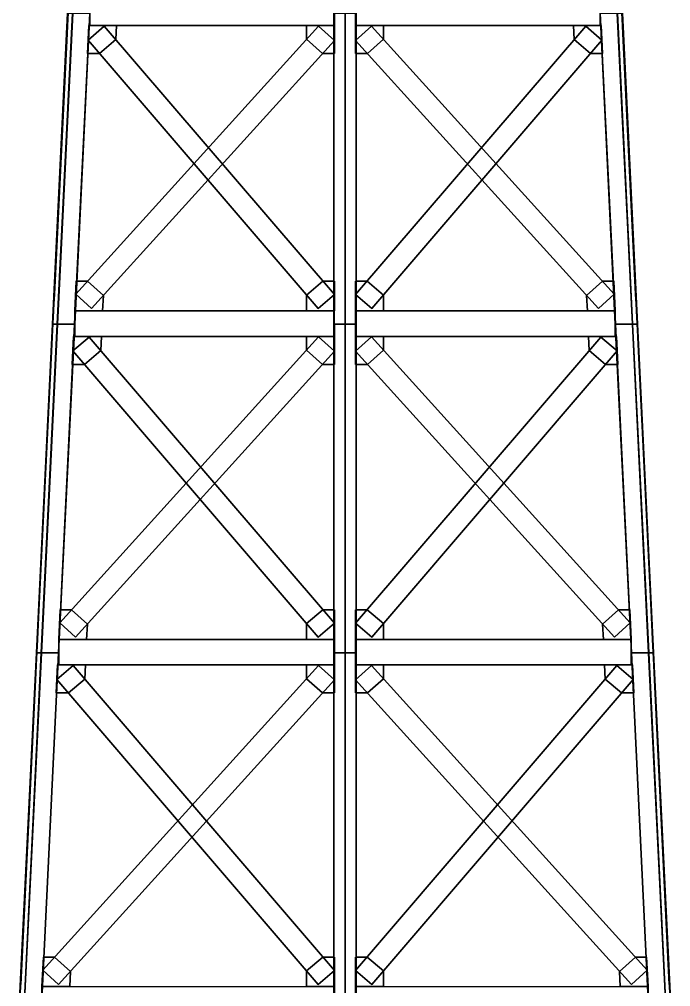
# Model space of a CAD drawing. Extents: x -24 to 24, y 14 to 139.
# Drawn here: x -3 to 3, y 98.5 to 107.42 of the extents above; entities that cross this region are included whole.
import ezdxf

# ---------------------------------------------------------------- set-up
doc = ezdxf.new("R2010")
doc.units = 0

msp = doc.modelspace()

# ---------------------------------------------------------------- linework, layer by layer
at = {"layer": 'sssss', "color": 253}
for points in [[(-2.5609, 107.3653, 0.3543), (-2.5671, 107.2386, 0.3543), (-2.5736, 107.1069, 0.2082), (-2.5736, 107.1069, 0.0984), (-2.5609, 107.3653, 0.0984)], [(-2.5736, 107.1068, 2.2637), (-2.5673, 107.2347, 2.1141), (-2.5609, 107.3653, 2.1077), (-2.5609, 107.3653, 2.3639), (-2.5736, 107.1069, 2.3764)], [(-2.5736, 107.1069, -0.0984), (-2.5736, 107.1069, -0.2082), (-2.5671, 107.2386, -0.3543), (-2.5609, 107.3653, -0.3543), (-2.5609, 107.3653, -0.0984)], [(-2.5609, 107.3653, -2.3639), (-2.5609, 107.3653, -2.1077), (-2.5673, 107.2347, -2.1141), (-2.5736, 107.1068, -2.2637), (-2.5736, 107.1069, -2.3764)], [(-2.2637, 107.1068, -2.5736), (-2.1141, 107.2347, -2.5673), (-2.1077, 107.3653, -2.5609), (-2.3639, 107.3653, -2.5609), (-2.3764, 107.1068, -2.5736)], [(-2.3639, 107.3653, 2.5609), (-2.1077, 107.3653, 2.5609), (-2.1141, 107.2347, 2.5673), (-2.2637, 107.1069, 2.5736), (-2.3764, 107.1069, 2.5736)], [(-0.3543, 107.3652, -2.5609), (-0.3543, 107.2386, -2.5671), (-0.2082, 107.1068, -2.5736), (-0.0984, 107.1068, -2.5736), (-0.0984, 107.3653, -2.5609)], [(-0.0984, 107.1069, 2.5736), (-0.2082, 107.1069, 2.5736), (-0.3543, 107.2386, 2.5671), (-0.3543, 107.3653, 2.5609), (-0.0984, 107.3653, 2.5609)], [(0.0984, 107.1068, -2.5736), (0.2082, 107.1068, -2.5736), (0.3543, 107.2386, -2.5671), (0.3543, 107.3652, -2.5609), (0.0984, 107.3653, -2.5609)], [(0.3543, 107.3653, 2.5609), (0.3543, 107.2386, 2.5671), (0.2082, 107.1069, 2.5736), (0.0984, 107.1069, 2.5736), (0.0984, 107.3653, 2.5609)], [(2.3639, 107.3653, -2.5609), (2.1077, 107.3653, -2.5609), (2.1141, 107.2347, -2.5673), (2.2637, 107.1068, -2.5736), (2.3764, 107.1068, -2.5736)], [(2.2637, 107.1069, 2.5736), (2.1141, 107.2347, 2.5673), (2.1077, 107.3653, 2.5609), (2.3639, 107.3653, 2.5609), (2.3764, 107.1069, 2.5736)], [(2.5609, 107.3653, -0.3543), (2.5671, 107.2386, -0.3543), (2.5736, 107.1069, -0.2082), (2.5736, 107.1069, -0.0984), (2.5609, 107.3653, -0.0984)], [(2.5736, 107.1068, -2.2637), (2.5673, 107.2347, -2.1141), (2.5609, 107.3653, -2.1077), (2.5609, 107.3653, -2.3639), (2.5736, 107.1069, -2.3764)], [(2.5736, 107.1069, 0.0984), (2.5736, 107.1069, 0.2082), (2.5671, 107.2386, 0.3543), (2.5609, 107.3653, 0.3543), (2.5609, 107.3653, 0.0984)], [(2.5609, 107.3653, 2.3639), (2.5609, 107.3653, 2.1077), (2.5673, 107.2347, 2.1141), (2.5736, 107.1068, 2.2637), (2.5736, 107.1069, 2.3764)], [(-2.6893, 104.7349, 2.2361), (-2.6824, 104.876, 2.2292), (-2.676, 105.0079, 2.3752), (-2.676, 105.0079, 2.479), (-2.6893, 104.7349, 2.4922)], [(-2.6893, 104.7349, 0.0984), (-2.676, 105.0079, 0.0984), (-2.676, 105.0079, 0.205), (-2.6822, 104.8802, 0.3543), (-2.6893, 104.7349, 0.3543)], [(-2.676, 105.0079, -2.479), (-2.676, 105.0079, -2.3752), (-2.6824, 104.876, -2.2292), (-2.6893, 104.7349, -2.2361), (-2.6893, 104.7349, -2.4922)], [(-2.6822, 104.8802, -0.3543), (-2.676, 105.0079, -0.205), (-2.676, 105.0079, -0.0984), (-2.6893, 104.7349, -0.0984), (-2.6893, 104.7349, -0.3543)], [(-2.2361, 104.7349, -2.6893), (-2.2292, 104.876, -2.6824), (-2.3752, 105.0079, -2.676), (-2.479, 105.0079, -2.676), (-2.4922, 104.7349, -2.6893)], [(-2.479, 105.0079, 2.676), (-2.3752, 105.0079, 2.676), (-2.2292, 104.876, 2.6824), (-2.2361, 104.7349, 2.6893), (-2.4922, 104.7349, 2.6893)], [(-0.0984, 104.7349, -2.6893), (-0.0984, 105.0079, -2.676), (-0.205, 105.0079, -2.676), (-0.3543, 104.8802, -2.6822), (-0.3543, 104.7349, -2.6893)], [(-0.3543, 104.8802, 2.6822), (-0.205, 105.0079, 2.676), (-0.0984, 105.0079, 2.676), (-0.0984, 104.7349, 2.6893), (-0.3543, 104.7349, 2.6893)], [(0.3543, 104.8802, -2.6822), (0.205, 105.0079, -2.676), (0.0984, 105.0079, -2.676), (0.0984, 104.7349, -2.6893), (0.3543, 104.7349, -2.6893)], [(0.0984, 104.7349, 2.6893), (0.0984, 105.0079, 2.676), (0.205, 105.0079, 2.676), (0.3543, 104.8802, 2.6822), (0.3543, 104.7349, 2.6893)], [(2.479, 105.0079, -2.676), (2.3752, 105.0079, -2.676), (2.2292, 104.876, -2.6824), (2.2361, 104.7349, -2.6893), (2.4922, 104.7349, -2.6893)], [(2.2361, 104.7349, 2.6893), (2.2292, 104.876, 2.6824), (2.3752, 105.0079, 2.676), (2.479, 105.0079, 2.676), (2.4922, 104.7349, 2.6893)], [(2.6893, 104.7349, -2.2361), (2.6824, 104.876, -2.2292), (2.676, 105.0079, -2.3752), (2.676, 105.0079, -2.479), (2.6893, 104.7349, -2.4922)], [(2.6893, 104.7349, -0.0984), (2.676, 105.0079, -0.0984), (2.676, 105.0079, -0.205), (2.6822, 104.8802, -0.3543), (2.6893, 104.7349, -0.3543)], [(2.676, 105.0079, 2.479), (2.676, 105.0079, 2.3752), (2.6824, 104.876, 2.2292), (2.6893, 104.7349, 2.2361), (2.6893, 104.7349, 2.4922)], [(2.6822, 104.8802, 0.3543), (2.676, 105.0079, 0.205), (2.676, 105.0079, 0.0984), (2.6893, 104.7349, 0.0984), (2.6893, 104.7349, 0.3543)], [(-2.7008, 104.499, 0.3544), (-2.707, 104.3723, 0.3544), (-2.7134, 104.2405, 0.2086), (-2.7134, 104.2406, 0.0984), (-2.7008, 104.499, 0.0984)], [(-2.7134, 104.2405, 2.4036), (-2.7072, 104.3684, 2.254), (-2.7008, 104.499, 2.2476), (-2.7008, 104.499, 2.5037), (-2.7134, 104.2406, 2.5164)], [(-2.7134, 104.2406, -0.0984), (-2.7134, 104.2405, -0.2086), (-2.707, 104.3723, -0.3544), (-2.7008, 104.499, -0.3544), (-2.7008, 104.499, -0.0984)], [(-2.7008, 104.499, -2.5037), (-2.7008, 104.499, -2.2476), (-2.7072, 104.3684, -2.254), (-2.7134, 104.2405, -2.4036), (-2.7134, 104.2406, -2.5164)], [(-2.4036, 104.2405, -2.7134), (-2.254, 104.3684, -2.7072), (-2.2476, 104.499, -2.7008), (-2.5037, 104.499, -2.7008), (-2.5164, 104.2405, -2.7134)], [(-2.5037, 104.499, 2.7008), (-2.2476, 104.499, 2.7008), (-2.254, 104.3684, 2.7072), (-2.4036, 104.2406, 2.7134), (-2.5164, 104.2406, 2.7134)], [(-0.3544, 104.499, -2.7008), (-0.3544, 104.3723, -2.707), (-0.2086, 104.2405, -2.7134), (-0.0984, 104.2405, -2.7134), (-0.0984, 104.499, -2.7008)], [(-0.0984, 104.2406, 2.7134), (-0.2086, 104.2406, 2.7134), (-0.3544, 104.3723, 2.707), (-0.3544, 104.499, 2.7008), (-0.0984, 104.499, 2.7008)], [(0.0984, 104.2405, -2.7134), (0.2086, 104.2405, -2.7134), (0.3544, 104.3723, -2.707), (0.3544, 104.499, -2.7008), (0.0984, 104.499, -2.7008)], [(0.3544, 104.499, 2.7008), (0.3544, 104.3723, 2.707), (0.2086, 104.2406, 2.7134), (0.0984, 104.2406, 2.7134), (0.0984, 104.499, 2.7008)], [(2.5037, 104.499, -2.7008), (2.2476, 104.499, -2.7008), (2.254, 104.3684, -2.7072), (2.4036, 104.2405, -2.7134), (2.5164, 104.2405, -2.7134)], [(2.4036, 104.2406, 2.7134), (2.254, 104.3684, 2.7072), (2.2476, 104.499, 2.7008), (2.5037, 104.499, 2.7008), (2.5164, 104.2406, 2.7134)], [(2.7008, 104.499, -0.3544), (2.707, 104.3723, -0.3544), (2.7134, 104.2405, -0.2086), (2.7134, 104.2406, -0.0984), (2.7008, 104.499, -0.0984)], [(2.7134, 104.2405, -2.4036), (2.7072, 104.3684, -2.254), (2.7008, 104.499, -2.2476), (2.7008, 104.499, -2.5037), (2.7134, 104.2406, -2.5164)], [(2.7134, 104.2406, 0.0984), (2.7134, 104.2405, 0.2086), (2.707, 104.3723, 0.3544), (2.7008, 104.499, 0.3544), (2.7008, 104.499, 0.0984)], [(2.7008, 104.499, 2.5037), (2.7008, 104.499, 2.2476), (2.7072, 104.3684, 2.254), (2.7134, 104.2405, 2.4036), (2.7134, 104.2406, 2.5164)], [(-2.8372, 101.7053, 2.6401), (-2.8372, 101.7053, 2.384), (-2.8303, 101.8464, 2.3771), (-2.8238, 101.9783, 2.5231), (-2.8238, 101.9783, 2.6268)], [(-2.8372, 101.7053, 0.0984), (-2.8238, 101.9783, 0.0984), (-2.8238, 101.9783, 0.2049), (-2.8301, 101.8505, 0.3544), (-2.8372, 101.7053, 0.3543)], [(-2.8238, 101.9783, -2.5231), (-2.8303, 101.8464, -2.3771), (-2.8372, 101.7053, -2.384), (-2.8372, 101.7053, -2.6401), (-2.8238, 101.9783, -2.6268)], [(-2.8301, 101.8505, -0.3544), (-2.8238, 101.9783, -0.2049), (-2.8238, 101.9783, -0.0984), (-2.8372, 101.7053, -0.0984), (-2.8372, 101.7053, -0.3543)], [(-2.6401, 101.7053, -2.8372), (-2.384, 101.7053, -2.8372), (-2.3771, 101.8464, -2.8303), (-2.5231, 101.9783, -2.8238), (-2.6268, 101.9783, -2.8238)], [(-2.5231, 101.9783, 2.8238), (-2.3771, 101.8464, 2.8303), (-2.384, 101.7054, 2.8372), (-2.6401, 101.7054, 2.8372), (-2.6268, 101.9783, 2.8238)], [(-0.0984, 101.7053, -2.8372), (-0.0984, 101.9783, -2.8238), (-0.2049, 101.9783, -2.8238), (-0.3544, 101.8505, -2.8301), (-0.3543, 101.7053, -2.8372)], [(-0.3544, 101.8505, 2.8301), (-0.2049, 101.9783, 2.8238), (-0.0984, 101.9783, 2.8238), (-0.0984, 101.7054, 2.8372), (-0.3543, 101.7054, 2.8372)], [(0.3544, 101.8505, -2.8301), (0.2049, 101.9783, -2.8238), (0.0984, 101.9783, -2.8238), (0.0984, 101.7053, -2.8372), (0.3543, 101.7053, -2.8372)], [(0.0984, 101.7054, 2.8372), (0.0984, 101.9783, 2.8238), (0.2049, 101.9783, 2.8238), (0.3544, 101.8505, 2.8301), (0.3543, 101.7054, 2.8372)], [(2.5231, 101.9783, -2.8238), (2.3771, 101.8464, -2.8303), (2.384, 101.7053, -2.8372), (2.6401, 101.7053, -2.8372), (2.6268, 101.9783, -2.8238)], [(2.6401, 101.7054, 2.8372), (2.384, 101.7054, 2.8372), (2.3771, 101.8464, 2.8303), (2.5231, 101.9783, 2.8238), (2.6268, 101.9783, 2.8238)], [(2.8372, 101.7053, -2.6401), (2.8372, 101.7053, -2.384), (2.8303, 101.8464, -2.3771), (2.8238, 101.9783, -2.5231), (2.8238, 101.9783, -2.6268)], [(2.8372, 101.7053, -0.0984), (2.8238, 101.9783, -0.0984), (2.8238, 101.9783, -0.2049), (2.8301, 101.8505, -0.3544), (2.8372, 101.7053, -0.3543)], [(2.8238, 101.9783, 2.5231), (2.8303, 101.8464, 2.3771), (2.8372, 101.7053, 2.384), (2.8372, 101.7053, 2.6401), (2.8238, 101.9783, 2.6268)], [(2.8301, 101.8505, 0.3544), (2.8238, 101.9783, 0.2049), (2.8238, 101.9783, 0.0984), (2.8372, 101.7053, 0.0984), (2.8372, 101.7053, 0.3543)], [(-2.8549, 101.3427, 0.3543), (-2.8613, 101.2108, 0.2084), (-2.8613, 101.2108, 0.0984), (-2.8487, 101.4694, 0.0984), (-2.8487, 101.4694, 0.3543)], [(-2.8613, 101.2109, 2.5514), (-2.8551, 101.3388, 2.4019), (-2.8487, 101.4694, 2.3955), (-2.8487, 101.4694, 2.6516), (-2.8613, 101.2109, 2.6643)], [(-2.8487, 101.4694, -0.0984), (-2.8613, 101.2108, -0.0984), (-2.8613, 101.2108, -0.2084), (-2.8549, 101.3427, -0.3543), (-2.8487, 101.4694, -0.3543)], [(-2.8487, 101.4694, -2.6516), (-2.8487, 101.4694, -2.3955), (-2.8551, 101.3388, -2.4019), (-2.8613, 101.2109, -2.5514), (-2.8613, 101.2109, -2.6643)], [(-2.5514, 101.2109, -2.8613), (-2.4019, 101.3388, -2.8551), (-2.3955, 101.4694, -2.8487), (-2.6516, 101.4694, -2.8487), (-2.6643, 101.2109, -2.8613)], [(-2.6516, 101.4694, 2.8487), (-2.3955, 101.4694, 2.8487), (-2.4019, 101.3388, 2.8551), (-2.5514, 101.211, 2.8613), (-2.6643, 101.211, 2.8613)], [(-0.3543, 101.3427, -2.8549), (-0.2084, 101.2108, -2.8613), (-0.0984, 101.2108, -2.8613), (-0.0984, 101.4694, -2.8487), (-0.3543, 101.4694, -2.8487)], [(-0.0984, 101.4694, 2.8487), (-0.0984, 101.2109, 2.8613), (-0.2084, 101.2108, 2.8613), (-0.3543, 101.3428, 2.8549), (-0.3543, 101.4694, 2.8487)], [(0.0984, 101.4694, -2.8487), (0.0984, 101.2108, -2.8613), (0.2084, 101.2108, -2.8613), (0.3543, 101.3427, -2.8549), (0.3543, 101.4694, -2.8487)], [(0.3543, 101.3428, 2.8549), (0.2084, 101.2108, 2.8613), (0.0984, 101.2109, 2.8613), (0.0984, 101.4694, 2.8487), (0.3543, 101.4694, 2.8487)], [(2.6516, 101.4694, -2.8487), (2.3955, 101.4694, -2.8487), (2.4019, 101.3388, -2.8551), (2.5514, 101.2109, -2.8613), (2.6643, 101.2109, -2.8613)], [(2.5514, 101.211, 2.8613), (2.4019, 101.3388, 2.8551), (2.3955, 101.4694, 2.8487), (2.6516, 101.4694, 2.8487), (2.6643, 101.211, 2.8613)], [(2.8549, 101.3427, -0.3543), (2.8613, 101.2108, -0.2084), (2.8613, 101.2108, -0.0984), (2.8487, 101.4694, -0.0984), (2.8487, 101.4694, -0.3543)], [(2.8613, 101.2109, -2.5514), (2.8551, 101.3388, -2.4019), (2.8487, 101.4694, -2.3955), (2.8487, 101.4694, -2.6516), (2.8613, 101.2109, -2.6643)], [(2.8487, 101.4694, 0.0984), (2.8613, 101.2108, 0.0984), (2.8613, 101.2108, 0.2084), (2.8549, 101.3427, 0.3543), (2.8487, 101.4694, 0.3543)], [(2.8487, 101.4694, 2.6516), (2.8487, 101.4694, 2.3955), (2.8551, 101.3388, 2.4019), (2.8613, 101.2109, 2.5514), (2.8613, 101.2109, 2.6643)], [(-2.9935, 98.5032, 2.5403), (-2.9866, 98.6443, 2.5334), (-2.9801, 98.7762, 2.6794), (-2.9801, 98.7762, 2.7831), (-2.9935, 98.5032, 2.7964)], [(-2.9935, 98.5032, 0.0984), (-2.9801, 98.7762, 0.0984), (-2.9801, 98.7762, 0.2053), (-2.9864, 98.6477, 0.3544), (-2.9935, 98.5032, 0.3544)], [(-2.9801, 98.7762, -2.7831), (-2.9801, 98.7762, -2.6794), (-2.9866, 98.6443, -2.5334), (-2.9935, 98.5032, -2.5403), (-2.9935, 98.5032, -2.7964)], [(-2.9864, 98.6477, -0.3544), (-2.9801, 98.7762, -0.2053), (-2.9801, 98.7762, -0.0984), (-2.9935, 98.5032, -0.0984), (-2.9935, 98.5032, -0.3544)], [(-2.5403, 98.5032, -2.9935), (-2.5334, 98.6442, -2.9866), (-2.6794, 98.7762, -2.9801), (-2.7831, 98.7762, -2.9801), (-2.7964, 98.5032, -2.9935)], [(-2.7831, 98.7762, 2.9801), (-2.6794, 98.7762, 2.9801), (-2.5334, 98.6443, 2.9866), (-2.5403, 98.5033, 2.9935), (-2.7964, 98.5033, 2.9935)], [(-0.0984, 98.5032, -2.9935), (-0.0984, 98.7762, -2.9801), (-0.2053, 98.7762, -2.9801), (-0.3544, 98.6477, -2.9864), (-0.3544, 98.5032, -2.9935)], [(-0.3544, 98.6477, 2.9864), (-0.2053, 98.7762, 2.9801), (-0.0984, 98.7762, 2.9801), (-0.0984, 98.5032, 2.9935), (-0.3544, 98.5032, 2.9935)], [(0.3544, 98.6477, -2.9864), (0.2053, 98.7762, -2.9801), (0.0984, 98.7762, -2.9801), (0.0984, 98.5032, -2.9935), (0.3544, 98.5032, -2.9935)], [(0.0984, 98.5032, 2.9935), (0.0984, 98.7762, 2.9801), (0.2053, 98.7762, 2.9801), (0.3544, 98.6477, 2.9864), (0.3544, 98.5032, 2.9935)], [(2.7831, 98.7762, -2.9801), (2.6794, 98.7762, -2.9801), (2.5334, 98.6442, -2.9866), (2.5403, 98.5032, -2.9935), (2.7964, 98.5032, -2.9935)], [(2.5403, 98.5033, 2.9935), (2.5334, 98.6443, 2.9866), (2.6794, 98.7762, 2.9801), (2.7831, 98.7762, 2.9801), (2.7964, 98.5033, 2.9935)], [(2.9935, 98.5032, -2.5403), (2.9866, 98.6443, -2.5334), (2.9801, 98.7762, -2.6794), (2.9801, 98.7762, -2.7831), (2.9935, 98.5032, -2.7964)], [(2.9935, 98.5032, -0.0984), (2.9801, 98.7762, -0.0984), (2.9801, 98.7762, -0.2053), (2.9864, 98.6477, -0.3544), (2.9935, 98.5032, -0.3544)], [(2.9801, 98.7762, 2.7831), (2.9801, 98.7762, 2.6794), (2.9866, 98.6443, 2.5334), (2.9935, 98.5032, 2.5403), (2.9935, 98.5032, 2.7964)], [(2.9864, 98.6477, 0.3544), (2.9801, 98.7762, 0.2053), (2.9801, 98.7762, 0.0984), (2.9935, 98.5032, 0.0984), (2.9935, 98.5032, 0.3544)]]:
    msp.add_polyline3d(points, close=True, dxfattribs=at)
for points in [[(-2.5608, 107.3653, -0.0984), (-2.5608, 107.3653, -2.3533), (-2.5493, 107.6012, -2.3533), (-2.5493, 107.6012, -0.0984)], [(-2.5608, 107.3653, 2.3533), (-2.5608, 107.3653, 0.0984), (-2.5493, 107.6012, 0.0984), (-2.5493, 107.6012, 2.3533)], [(-2.3533, 107.3653, -2.5608), (-0.0984, 107.3653, -2.5608), (-0.0984, 107.6012, -2.5493), (-2.3533, 107.6012, -2.5493)], [(-0.0984, 107.3653, 2.5608), (-2.3533, 107.3653, 2.5608), (-2.3533, 107.6012, 2.5493), (-0.0984, 107.6012, 2.5493)], [(0.0984, 107.3653, -2.5608), (2.3533, 107.3653, -2.5608), (2.3533, 107.6012, -2.5493), (0.0984, 107.6012, -2.5493)], [(2.3533, 107.3653, 2.5608), (0.0984, 107.3653, 2.5608), (0.0984, 107.6012, 2.5493), (2.3533, 107.6012, 2.5493)], [(2.5608, 107.3653, 0.0984), (2.5608, 107.3653, 2.3533), (2.5493, 107.6012, 2.3533), (2.5493, 107.6012, 0.0984)], [(2.5608, 107.3653, -2.3533), (2.5608, 107.3653, -0.0984), (2.5493, 107.6012, -0.0984), (2.5493, 107.6012, -2.3533)], [(-2.6993, 104.6118, 2.699), (-2.5594, 107.4783, 2.5591), (-2.3546, 107.4783, 2.5591), (-2.4945, 104.6118, 2.699)], [(-2.6993, 104.6118, 2.4943), (-2.5594, 107.4783, 2.3544), (-2.5594, 107.4783, 2.5591), (-2.6993, 104.6118, 2.699)], [(-2.6543, 104.6118, 2.4943), (-2.5144, 107.4783, 2.3544), (-2.5594, 107.4783, 2.3544), (-2.6993, 104.6118, 2.4943)], [(-2.6993, 104.6118, 0.1024), (-2.5594, 107.4783, 0.1024), (-2.5121, 107.4783, 0.1024), (-2.652, 104.6118, 0.1024)], [(-2.6993, 104.6118, 0), (-2.5594, 107.4783, 0), (-2.5594, 107.4783, 0.1024), (-2.6993, 104.6118, 0.1024)], [(-2.6993, 104.6118, -0.1024), (-2.5594, 107.4783, -0.1024), (-2.5594, 107.4783, 0), (-2.6993, 104.6118, 0)], [(-2.652, 104.6118, -0.1024), (-2.5121, 107.4783, -0.1024), (-2.5594, 107.4783, -0.1024), (-2.6993, 104.6118, -0.1024)], [(-2.699, 104.6117, -2.4945), (-2.5591, 107.4783, -2.3546), (-2.5142, 107.4783, -2.3546), (-2.6541, 104.6117, -2.4945)], [(-2.699, 104.6117, -2.6993), (-2.5591, 107.4783, -2.5594), (-2.5591, 107.4783, -2.3546), (-2.699, 104.6117, -2.4945)], [(-2.4943, 104.6117, -2.6993), (-2.3544, 107.4783, -2.5594), (-2.5591, 107.4783, -2.5594), (-2.699, 104.6117, -2.6993)], [(-2.4945, 104.6118, 2.699), (-2.3546, 107.4783, 2.5591), (-2.3546, 107.4783, 2.5142), (-2.4945, 104.6118, 2.6541)], [(-2.4943, 104.6117, -2.6543), (-2.3544, 107.4783, -2.5144), (-2.3544, 107.4783, -2.5594), (-2.4943, 104.6117, -2.6993)], [(-0.1024, 104.6117, -2.6993), (-0.1024, 107.4783, -2.5594), (-0.1024, 107.4783, -2.5121), (-0.1024, 104.6117, -2.652)], [(0, 104.6117, -2.6993), (0, 107.4783, -2.5594), (-0.1024, 107.4783, -2.5594), (-0.1024, 104.6117, -2.6993)], [(-0.1024, 104.6118, 2.6993), (-0.1024, 107.4783, 2.5594), (0, 107.4783, 2.5594), (0, 104.6118, 2.6993)], [(-0.1024, 104.6118, 2.652), (-0.1024, 107.4783, 2.5121), (-0.1024, 107.4783, 2.5594), (-0.1024, 104.6118, 2.6993)], [(0.1024, 104.6117, -2.6993), (0.1024, 107.4783, -2.5594), (0, 107.4783, -2.5594), (0, 104.6117, -2.6993)], [(0, 104.6118, 2.6993), (0, 107.4783, 2.5594), (0.1024, 107.4783, 2.5594), (0.1024, 104.6118, 2.6993)], [(0.1024, 104.6117, -2.652), (0.1024, 107.4783, -2.5121), (0.1024, 107.4783, -2.5594), (0.1024, 104.6117, -2.6993)], [(0.1024, 104.6118, 2.6993), (0.1024, 107.4783, 2.5594), (0.1024, 107.4783, 2.5121), (0.1024, 104.6118, 2.652)], [(2.4943, 104.6118, 2.6993), (2.3544, 107.4783, 2.5594), (2.5591, 107.4783, 2.5594), (2.699, 104.6118, 2.6993)], [(2.4943, 104.6118, 2.6543), (2.3544, 107.4783, 2.5144), (2.3544, 107.4783, 2.5594), (2.4943, 104.6118, 2.6993)], [(2.4945, 104.6118, -2.699), (2.3546, 107.4783, -2.5591), (2.3546, 107.4783, -2.5142), (2.4945, 104.6118, -2.6541)], [(2.6993, 104.6118, -2.699), (2.5594, 107.4783, -2.5591), (2.3546, 107.4783, -2.5591), (2.4945, 104.6118, -2.699)], [(2.6993, 104.6118, -0.1024), (2.5594, 107.4783, -0.1024), (2.5121, 107.4783, -0.1024), (2.652, 104.6118, -0.1024)], [(2.652, 104.6118, 0.1024), (2.5121, 107.4783, 0.1024), (2.5594, 107.4783, 0.1024), (2.6993, 104.6118, 0.1024)], [(2.699, 104.6118, 2.4945), (2.5591, 107.4783, 2.3546), (2.5142, 107.4783, 2.3546), (2.6541, 104.6118, 2.4945)], [(2.6543, 104.6118, -2.4943), (2.5144, 107.4783, -2.3544), (2.5594, 107.4783, -2.3544), (2.6993, 104.6118, -2.4943)], [(2.699, 104.6118, 2.6993), (2.5591, 107.4783, 2.5594), (2.5591, 107.4783, 2.3546), (2.699, 104.6118, 2.4945)], [(2.6993, 104.6118, -2.4943), (2.5594, 107.4783, -2.3544), (2.5594, 107.4783, -2.5591), (2.6993, 104.6118, -2.699)], [(2.6993, 104.6118, 0), (2.5594, 107.4783, 0), (2.5594, 107.4783, -0.1024), (2.6993, 104.6118, -0.1024)], [(2.6993, 104.6118, 0.1024), (2.5594, 107.4783, 0.1024), (2.5594, 107.4783, 0), (2.6993, 104.6118, 0)], [(-2.5611, 107.3592, -2.2209), (-2.6821, 104.8834, -0.0979), (-2.6883, 104.7555, -0.2475), (-2.5673, 107.2313, -2.3704)], [(-2.6821, 104.8834, 0.0979), (-2.5611, 107.3592, 2.2209), (-2.5673, 107.2313, 2.3704), (-2.6883, 104.7555, 0.2475)], [(-2.6818, 104.8869, -2.4848), (-2.561, 107.36, -0.2444), (-2.5675, 107.2281, -0.0984), (-2.6882, 104.755, -2.3388)], [(-2.561, 107.36, 0.2444), (-2.6818, 104.8869, 2.4848), (-2.6882, 104.755, 2.3388), (-2.5675, 107.2281, 0.0984)], [(-0.2444, 107.36, -2.561), (-2.4848, 104.8869, -2.6818), (-2.3388, 104.755, -2.6882), (-0.0984, 107.228, -2.5675)], [(-2.4848, 104.8869, 2.6818), (-0.2444, 107.36, 2.561), (-0.0984, 107.2281, 2.5675), (-2.3388, 104.755, 2.6882)], [(-2.2209, 107.3592, 2.5611), (-0.0979, 104.8834, 2.6821), (-0.2475, 104.7555, 2.6883), (-2.3704, 107.2313, 2.5673)], [(-0.0979, 104.8834, -2.6821), (-2.2209, 107.3591, -2.5611), (-2.3704, 107.2313, -2.5673), (-0.2475, 104.7555, -2.6883)], [(0.0979, 104.8834, 2.6821), (2.2209, 107.3592, 2.5611), (2.3704, 107.2313, 2.5673), (0.2475, 104.7555, 2.6883)], [(2.2209, 107.3591, -2.5611), (0.0979, 104.8834, -2.6821), (0.2475, 104.7555, -2.6883), (2.3704, 107.2313, -2.5673)], [(2.4848, 104.8869, -2.6818), (0.2444, 107.36, -2.561), (0.0984, 107.228, -2.5675), (2.3388, 104.755, -2.6882)], [(0.2444, 107.36, 2.561), (2.4848, 104.8869, 2.6818), (2.3388, 104.755, 2.6882), (0.0984, 107.2281, 2.5675)], [(2.6818, 104.8869, 2.4848), (2.561, 107.36, 0.2444), (2.5675, 107.2281, 0.0984), (2.6882, 104.755, 2.3388)], [(2.561, 107.36, -0.2444), (2.6818, 104.8869, -2.4848), (2.6882, 104.755, -2.3388), (2.5675, 107.2281, -0.0984)], [(2.5611, 107.3592, 2.2209), (2.6821, 104.8834, 0.0979), (2.6883, 104.7555, 0.2475), (2.5673, 107.2313, 2.3704)], [(2.6821, 104.8834, -0.0979), (2.5611, 107.3592, -2.2209), (2.5673, 107.2313, -2.3704), (2.6883, 104.7555, -0.2475)], [(-2.7007, 104.499, -0.0984), (-2.7007, 104.499, -2.4922), (-2.6892, 104.7349, -2.4922), (-2.6893, 104.7349, -0.1011)], [(-2.7007, 104.499, 2.4922), (-2.7007, 104.499, 0.0984), (-2.6892, 104.7349, 0.0984), (-2.6892, 104.7349, 2.4922)], [(-2.4922, 104.4989, -2.7007), (-0.0984, 104.4989, -2.7007), (-0.0984, 104.7349, -2.6892), (-2.4922, 104.7349, -2.6892)], [(-0.0984, 104.499, 2.7007), (-2.4922, 104.499, 2.7007), (-2.4922, 104.7349, 2.6892), (-0.1011, 104.7349, 2.6893)], [(0.0984, 104.4989, -2.7007), (2.4922, 104.4989, -2.7007), (2.4922, 104.7349, -2.6892), (0.1011, 104.7349, -2.6893)], [(2.4922, 104.499, 2.7007), (0.0984, 104.499, 2.7007), (0.0984, 104.7349, 2.6892), (2.4922, 104.7349, 2.6892)], [(2.7007, 104.499, 0.0984), (2.7007, 104.499, 2.4922), (2.6892, 104.7349, 2.4922), (2.6893, 104.7349, 0.1011)], [(2.7007, 104.499, -2.4922), (2.7007, 104.499, -0.0984), (2.6892, 104.7349, -0.0984), (2.6892, 104.7349, -2.4922)], [(-2.8471, 101.5822, 2.8469), (-2.6993, 104.6118, 2.699), (-2.4945, 104.6118, 2.699), (-2.6424, 101.5822, 2.8469)], [(-2.8471, 101.5822, 2.6422), (-2.6993, 104.6118, 2.4943), (-2.6993, 104.6118, 2.699), (-2.8471, 101.5822, 2.8469)], [(-2.8022, 101.5822, 2.6422), (-2.6543, 104.6118, 2.4943), (-2.6993, 104.6118, 2.4943), (-2.8471, 101.5822, 2.6422)], [(-2.8471, 101.5822, 0.1024), (-2.6993, 104.6118, 0.1024), (-2.652, 104.6118, 0.1024), (-2.7999, 101.5822, 0.1024)], [(-2.8471, 101.5822, 0), (-2.6993, 104.6118, 0), (-2.6993, 104.6118, 0.1024), (-2.8471, 101.5822, 0.1024)], [(-2.8471, 101.5822, -0.1024), (-2.6993, 104.6118, -0.1024), (-2.6993, 104.6118, 0), (-2.8471, 101.5822, 0)], [(-2.7999, 101.5822, -0.1024), (-2.652, 104.6118, -0.1024), (-2.6993, 104.6118, -0.1024), (-2.8471, 101.5822, -0.1024)], [(-2.8469, 101.5822, -2.6424), (-2.699, 104.6117, -2.4945), (-2.6541, 104.6117, -2.4945), (-2.8019, 101.5822, -2.6424)], [(-2.8469, 101.5822, -2.8471), (-2.699, 104.6117, -2.6993), (-2.699, 104.6117, -2.4945), (-2.8469, 101.5822, -2.6424)], [(-2.6422, 101.5822, -2.8471), (-2.4943, 104.6117, -2.6993), (-2.699, 104.6117, -2.6993), (-2.8469, 101.5822, -2.8471)], [(-2.6424, 101.5822, 2.8469), (-2.4945, 104.6118, 2.699), (-2.4945, 104.6118, 2.6541), (-2.6424, 101.5822, 2.802)], [(-2.6422, 101.5822, -2.8022), (-2.4943, 104.6117, -2.6543), (-2.4943, 104.6117, -2.6993), (-2.6422, 101.5822, -2.8471)], [(-0.1024, 101.5823, 2.8471), (-0.1024, 104.6118, 2.6993), (0, 104.6118, 2.6993), (0, 101.5823, 2.8471)], [(-0.1024, 101.5823, 2.7999), (-0.1024, 104.6118, 2.652), (-0.1024, 104.6118, 2.6993), (-0.1024, 101.5823, 2.8471)], [(-0.1024, 101.5822, -2.8471), (-0.1024, 104.6117, -2.6993), (-0.1024, 104.6117, -2.652), (-0.1024, 101.5822, -2.7999)], [(0, 101.5822, -2.8471), (0, 104.6117, -2.6993), (-0.1024, 104.6117, -2.6993), (-0.1024, 101.5822, -2.8471)], [(0, 101.5823, 2.8471), (0, 104.6118, 2.6993), (0.1024, 104.6118, 2.6993), (0.1024, 101.5823, 2.8471)], [(0.1024, 101.5822, -2.8471), (0.1024, 104.6117, -2.6993), (0, 104.6117, -2.6993), (0, 101.5822, -2.8471)], [(0.1024, 101.5823, 2.8471), (0.1024, 104.6118, 2.6993), (0.1024, 104.6118, 2.652), (0.1024, 101.5823, 2.7999)], [(0.1024, 101.5822, -2.7999), (0.1024, 104.6117, -2.652), (0.1024, 104.6117, -2.6993), (0.1024, 101.5822, -2.8471)], [(2.6422, 101.5823, 2.8471), (2.4943, 104.6118, 2.6993), (2.699, 104.6118, 2.6993), (2.8469, 101.5823, 2.8471)], [(2.6422, 101.5823, 2.8022), (2.4943, 104.6118, 2.6543), (2.4943, 104.6118, 2.6993), (2.6422, 101.5823, 2.8471)], [(2.6424, 101.5822, -2.8469), (2.4945, 104.6118, -2.699), (2.4945, 104.6118, -2.6541), (2.6424, 101.5822, -2.802)], [(2.8471, 101.5822, -2.8469), (2.6993, 104.6118, -2.699), (2.4945, 104.6118, -2.699), (2.6424, 101.5822, -2.8469)], [(2.8471, 101.5822, -0.1024), (2.6993, 104.6118, -0.1024), (2.652, 104.6118, -0.1024), (2.7999, 101.5822, -0.1024)], [(2.7999, 101.5822, 0.1024), (2.652, 104.6118, 0.1024), (2.6993, 104.6118, 0.1024), (2.8471, 101.5822, 0.1024)], [(2.8469, 101.5823, 2.6424), (2.699, 104.6118, 2.4945), (2.6541, 104.6118, 2.4945), (2.8019, 101.5823, 2.6424)], [(2.8022, 101.5822, -2.6422), (2.6543, 104.6118, -2.4943), (2.6993, 104.6118, -2.4943), (2.8471, 101.5822, -2.6422)], [(2.8469, 101.5823, 2.8471), (2.699, 104.6118, 2.6993), (2.699, 104.6118, 2.4945), (2.8469, 101.5823, 2.6424)], [(2.8471, 101.5822, -2.6422), (2.6993, 104.6118, -2.4943), (2.6993, 104.6118, -2.699), (2.8471, 101.5822, -2.8469)], [(2.8471, 101.5822, 0), (2.6993, 104.6118, 0), (2.6993, 104.6118, -0.1024), (2.8471, 101.5822, -0.1024)], [(2.8471, 101.5822, 0.1024), (2.6993, 104.6118, 0.1024), (2.6993, 104.6118, 0), (2.8471, 101.5822, 0)], [(-2.701, 104.4929, -2.3608), (-2.8298, 101.8538, -0.098), (-2.8361, 101.7259, -0.2475), (-2.7072, 104.365, -2.5103)], [(-2.701, 104.4929, 2.3608), (-2.7072, 104.365, 2.5103), (-2.8361, 101.7259, 0.2475), (-2.8298, 101.8538, 0.098)], [(-2.7009, 104.4937, 0.2444), (-2.8296, 101.8573, 2.6327), (-2.836, 101.7254, 2.4867), (-2.7074, 104.3618, 0.0984)], [(-2.7009, 104.4937, -0.2444), (-2.7074, 104.3618, -0.0984), (-2.836, 101.7254, -2.4867), (-2.8296, 101.8573, -2.6327)], [(-0.2444, 104.4937, -2.7009), (-2.6327, 101.8573, -2.8296), (-2.4867, 101.7254, -2.836), (-0.0984, 104.3617, -2.7074)], [(-0.2444, 104.4937, 2.7009), (-0.0984, 104.3618, 2.7074), (-2.4867, 101.7254, 2.836), (-2.6327, 101.8574, 2.8296)], [(-2.3608, 104.4929, -2.701), (-2.5103, 104.365, -2.7072), (-0.2475, 101.7259, -2.8361), (-0.098, 101.8538, -2.8298)], [(-2.3608, 104.4929, 2.701), (-0.098, 101.8538, 2.8298), (-0.2475, 101.7259, 2.8361), (-2.5103, 104.365, 2.7072)], [(2.3608, 104.4929, -2.701), (0.098, 101.8538, -2.8298), (0.2475, 101.7259, -2.8361), (2.5103, 104.365, -2.7072)], [(2.3608, 104.4929, 2.701), (2.5103, 104.365, 2.7072), (0.2475, 101.7259, 2.8361), (0.098, 101.8538, 2.8298)], [(0.2444, 104.4937, -2.7009), (0.0984, 104.3617, -2.7074), (2.4867, 101.7254, -2.836), (2.6327, 101.8573, -2.8296)], [(0.2444, 104.4937, 2.7009), (2.6327, 101.8574, 2.8296), (2.4867, 101.7254, 2.836), (0.0984, 104.3618, 2.7074)], [(2.7009, 104.4937, -0.2444), (2.8296, 101.8573, -2.6327), (2.836, 101.7254, -2.4867), (2.7074, 104.3618, -0.0984)], [(2.7009, 104.4937, 0.2444), (2.7074, 104.3618, 0.0984), (2.836, 101.7254, 2.4867), (2.8296, 101.8573, 2.6327)], [(2.701, 104.4929, 2.3608), (2.8298, 101.8538, 0.098), (2.8361, 101.7259, 0.2475), (2.7072, 104.365, 2.5103)], [(2.701, 104.4929, -2.3608), (2.7072, 104.365, -2.5103), (2.8361, 101.7259, -0.2475), (2.8298, 101.8538, -0.098)], [(-2.8487, 101.4694, -0.0984), (-2.8485, 101.4694, -2.6402), (-2.837, 101.7053, -2.6402), (-2.837, 101.7053, -0.0984)], [(-2.8485, 101.4694, 2.6402), (-2.8485, 101.4694, 0.0984), (-2.837, 101.7053, 0.0984), (-2.837, 101.7053, 2.6402)], [(-0.0984, 101.4694, 2.8487), (-2.6402, 101.4694, 2.8485), (-2.6402, 101.7054, 2.837), (-0.0984, 101.7054, 2.837)], [(-2.6402, 101.4694, -2.8485), (-0.0984, 101.4694, -2.8485), (-0.0984, 101.7053, -2.837), (-2.6402, 101.7053, -2.837)], [(2.6402, 101.4694, 2.8485), (0.0984, 101.4694, 2.8485), (0.0984, 101.7054, 2.837), (2.6402, 101.7054, 2.837)], [(0.0984, 101.4694, -2.8487), (2.6402, 101.4694, -2.8485), (2.6402, 101.7053, -2.837), (0.0984, 101.7053, -2.837)], [(2.8487, 101.4694, 0.0984), (2.8485, 101.4694, 2.6402), (2.837, 101.7053, 2.6402), (2.837, 101.7053, 0.0984)], [(2.8485, 101.4694, -2.6402), (2.8485, 101.4694, -0.0984), (2.837, 101.7053, -0.0984), (2.837, 101.7053, -2.6402)], [(-3.0034, 98.3803, 3.0032), (-2.8471, 101.5822, 2.8469), (-2.6424, 101.5822, 2.8469), (-2.7987, 98.3803, 3.0032)], [(-3.0034, 98.3803, 2.7985), (-2.8471, 101.5822, 2.6422), (-2.8471, 101.5822, 2.8469), (-3.0034, 98.3803, 3.0032)], [(-2.9585, 98.3803, 2.7985), (-2.8022, 101.5822, 2.6422), (-2.8471, 101.5822, 2.6422), (-3.0034, 98.3803, 2.7985)], [(-3.0034, 98.3803, 0.1024), (-2.8471, 101.5822, 0.1024), (-2.7999, 101.5822, 0.1024), (-2.9561, 98.3803, 0.1024)], [(-3.0034, 98.3803, 0), (-2.8471, 101.5822, 0), (-2.8471, 101.5822, 0.1024), (-3.0034, 98.3803, 0.1024)], [(-3.0034, 98.3803, -0.1024), (-2.8471, 101.5822, -0.1024), (-2.8471, 101.5822, 0), (-3.0034, 98.3803, 0)], [(-2.9561, 98.3803, -0.1024), (-2.7999, 101.5822, -0.1024), (-2.8471, 101.5822, -0.1024), (-3.0034, 98.3803, -0.1024)], [(-3.0032, 98.3803, -2.7987), (-2.8469, 101.5822, -2.6424), (-2.8019, 101.5822, -2.6424), (-2.9583, 98.3803, -2.7987)], [(-3.0032, 98.3803, -3.0034), (-2.8469, 101.5822, -2.8471), (-2.8469, 101.5822, -2.6424), (-3.0032, 98.3803, -2.7987)], [(-2.7985, 98.3803, -3.0034), (-2.6422, 101.5822, -2.8471), (-2.8469, 101.5822, -2.8471), (-3.0032, 98.3803, -3.0034)], [(-2.7987, 98.3803, 3.0032), (-2.6424, 101.5822, 2.8469), (-2.6424, 101.5822, 2.802), (-2.7987, 98.3803, 2.9583)], [(-2.7985, 98.3803, -2.9585), (-2.6422, 101.5822, -2.8022), (-2.6422, 101.5822, -2.8471), (-2.7985, 98.3803, -3.0034)], [(-0.1024, 98.3804, 3.0034), (-0.1024, 101.5823, 2.8471), (0, 101.5823, 2.8471), (0, 98.3804, 3.0034)], [(-0.1024, 98.3804, 2.9561), (-0.1024, 101.5823, 2.7999), (-0.1024, 101.5823, 2.8471), (-0.1024, 98.3804, 3.0034)], [(-0.1024, 98.3803, -3.0034), (-0.1024, 101.5822, -2.8471), (-0.1024, 101.5822, -2.7999), (-0.1024, 98.3803, -2.9561)], [(0, 98.3803, -3.0034), (0, 101.5822, -2.8471), (-0.1024, 101.5822, -2.8471), (-0.1024, 98.3803, -3.0034)], [(0, 98.3804, 3.0034), (0, 101.5823, 2.8471), (0.1024, 101.5823, 2.8471), (0.1024, 98.3804, 3.0034)], [(0.1024, 98.3803, -3.0034), (0.1024, 101.5822, -2.8471), (0, 101.5822, -2.8471), (0, 98.3803, -3.0034)], [(0.1024, 98.3804, 3.0034), (0.1024, 101.5823, 2.8471), (0.1024, 101.5823, 2.7999), (0.1024, 98.3804, 2.9561)], [(0.1024, 98.3803, -2.9561), (0.1024, 101.5822, -2.7999), (0.1024, 101.5822, -2.8471), (0.1024, 98.3803, -3.0034)], [(2.7985, 98.3804, 3.0034), (2.6422, 101.5823, 2.8471), (2.8469, 101.5823, 2.8471), (3.0032, 98.3804, 3.0034)], [(2.7985, 98.3804, 2.9585), (2.6422, 101.5823, 2.8022), (2.6422, 101.5823, 2.8471), (2.7985, 98.3804, 3.0034)], [(2.7987, 98.3803, -3.0032), (2.6424, 101.5822, -2.8469), (2.6424, 101.5822, -2.802), (2.7987, 98.3803, -2.9583)], [(3.0034, 98.3803, -3.0032), (2.8471, 101.5822, -2.8469), (2.6424, 101.5822, -2.8469), (2.7987, 98.3803, -3.0032)], [(3.0034, 98.3803, -0.1024), (2.8471, 101.5822, -0.1024), (2.7999, 101.5822, -0.1024), (2.9561, 98.3803, -0.1024)], [(2.9561, 98.3803, 0.1024), (2.7999, 101.5822, 0.1024), (2.8471, 101.5822, 0.1024), (3.0034, 98.3803, 0.1024)], [(3.0032, 98.3804, 2.7987), (2.8469, 101.5823, 2.6424), (2.8019, 101.5823, 2.6424), (2.9583, 98.3804, 2.7987)], [(2.9585, 98.3803, -2.7985), (2.8022, 101.5822, -2.6422), (2.8471, 101.5822, -2.6422), (3.0034, 98.3803, -2.7985)], [(3.0032, 98.3804, 3.0034), (2.8469, 101.5823, 2.8471), (2.8469, 101.5823, 2.6424), (3.0032, 98.3804, 2.7987)], [(3.0034, 98.3803, -2.7985), (2.8471, 101.5822, -2.6422), (2.8471, 101.5822, -2.8469), (3.0034, 98.3803, -3.0032)], [(3.0034, 98.3803, 0), (2.8471, 101.5822, 0), (2.8471, 101.5822, -0.1024), (3.0034, 98.3803, -0.1024)], [(3.0034, 98.3803, 0.1024), (2.8471, 101.5822, 0.1024), (2.8471, 101.5822, 0), (3.0034, 98.3803, 0)], [(-2.8489, 101.4633, -2.5086), (-2.9863, 98.6513, -0.0983), (-2.9925, 98.5235, -0.2478), (-2.8551, 101.3354, -2.6581)], [(-2.9863, 98.6513, 0.0983), (-2.8489, 101.4633, 2.5086), (-2.8551, 101.3354, 2.6581), (-2.9925, 98.5235, 0.2478)], [(-2.9859, 98.6552, -2.789), (-2.8488, 101.4641, -0.2444), (-2.8553, 101.3322, -0.0984), (-2.9924, 98.5233, -2.643)], [(-2.8488, 101.4641, 0.2444), (-2.9859, 98.6552, 2.789), (-2.9924, 98.5233, 2.643), (-2.8553, 101.3322, 0.0984)], [(-0.2444, 101.4641, -2.8488), (-2.789, 98.6552, -2.9859), (-2.643, 98.5233, -2.9924), (-0.0984, 101.3322, -2.8553)], [(-2.789, 98.6552, 2.9859), (-0.2444, 101.4641, 2.8488), (-0.0984, 101.3322, 2.8553), (-2.643, 98.5233, 2.9924)], [(-0.0983, 98.6513, -2.9863), (-2.5086, 101.4633, -2.8489), (-2.6581, 101.3354, -2.8551), (-0.2478, 98.5234, -2.9925)], [(-2.5086, 101.4633, 2.8489), (-0.0983, 98.6514, 2.9863), (-0.2478, 98.5235, 2.9925), (-2.6581, 101.3354, 2.8551)], [(2.5086, 101.4633, -2.8489), (0.0983, 98.6513, -2.9863), (0.2478, 98.5234, -2.9925), (2.6581, 101.3354, -2.8551)], [(0.0983, 98.6514, 2.9863), (2.5086, 101.4633, 2.8489), (2.6581, 101.3354, 2.8551), (0.2478, 98.5235, 2.9925)], [(2.789, 98.6552, -2.9859), (0.2444, 101.4641, -2.8488), (0.0984, 101.3322, -2.8553), (2.643, 98.5233, -2.9924)], [(0.2444, 101.4641, 2.8488), (2.789, 98.6552, 2.9859), (2.643, 98.5233, 2.9924), (0.0984, 101.3322, 2.8553)], [(2.9859, 98.6552, 2.789), (2.8488, 101.4641, 0.2444), (2.8553, 101.3322, 0.0984), (2.9924, 98.5233, 2.643)], [(2.8488, 101.4641, -0.2444), (2.9859, 98.6552, -2.789), (2.9924, 98.5233, -2.643), (2.8553, 101.3322, -0.0984)], [(2.8489, 101.4633, 2.5086), (2.9863, 98.6513, 0.0983), (2.9925, 98.5235, 0.2478), (2.8551, 101.3354, 2.6581)], [(2.9863, 98.6513, -0.0983), (2.8489, 101.4633, -2.5086), (2.8551, 101.3354, -2.6581), (2.9925, 98.5235, -0.2478)], [(-3.0049, 98.2673, -0.0984), (-3.0049, 98.2673, -2.7964), (-2.9934, 98.5032, -2.7964), (-2.9934, 98.5032, -0.0984)], [(-3.0049, 98.2673, 2.7964), (-3.0049, 98.2673, 0.0984), (-2.9934, 98.5032, 0.0984), (-2.9934, 98.5032, 2.7964)], [(-0.0984, 98.2673, 3.0049), (-2.7964, 98.2673, 3.0049), (-2.7964, 98.5032, 2.9934), (-0.0984, 98.5032, 2.9934)], [(2.7964, 98.2673, 3.0049), (0.0984, 98.2673, 3.0049), (0.0984, 98.5032, 2.9934), (2.7964, 98.5032, 2.9934)], [(3.0049, 98.2673, 0.0984), (3.0049, 98.2673, 2.7964), (2.9934, 98.5032, 2.7964), (2.9934, 98.5032, 0.0984)], [(3.0049, 98.2673, -2.7964), (3.0049, 98.2673, -0.0984), (2.9934, 98.5032, -0.0984), (2.9934, 98.5032, -2.7964)]]:
    msp.add_3dface(points, dxfattribs=at)

doc.saveas('drawing.dxf')
